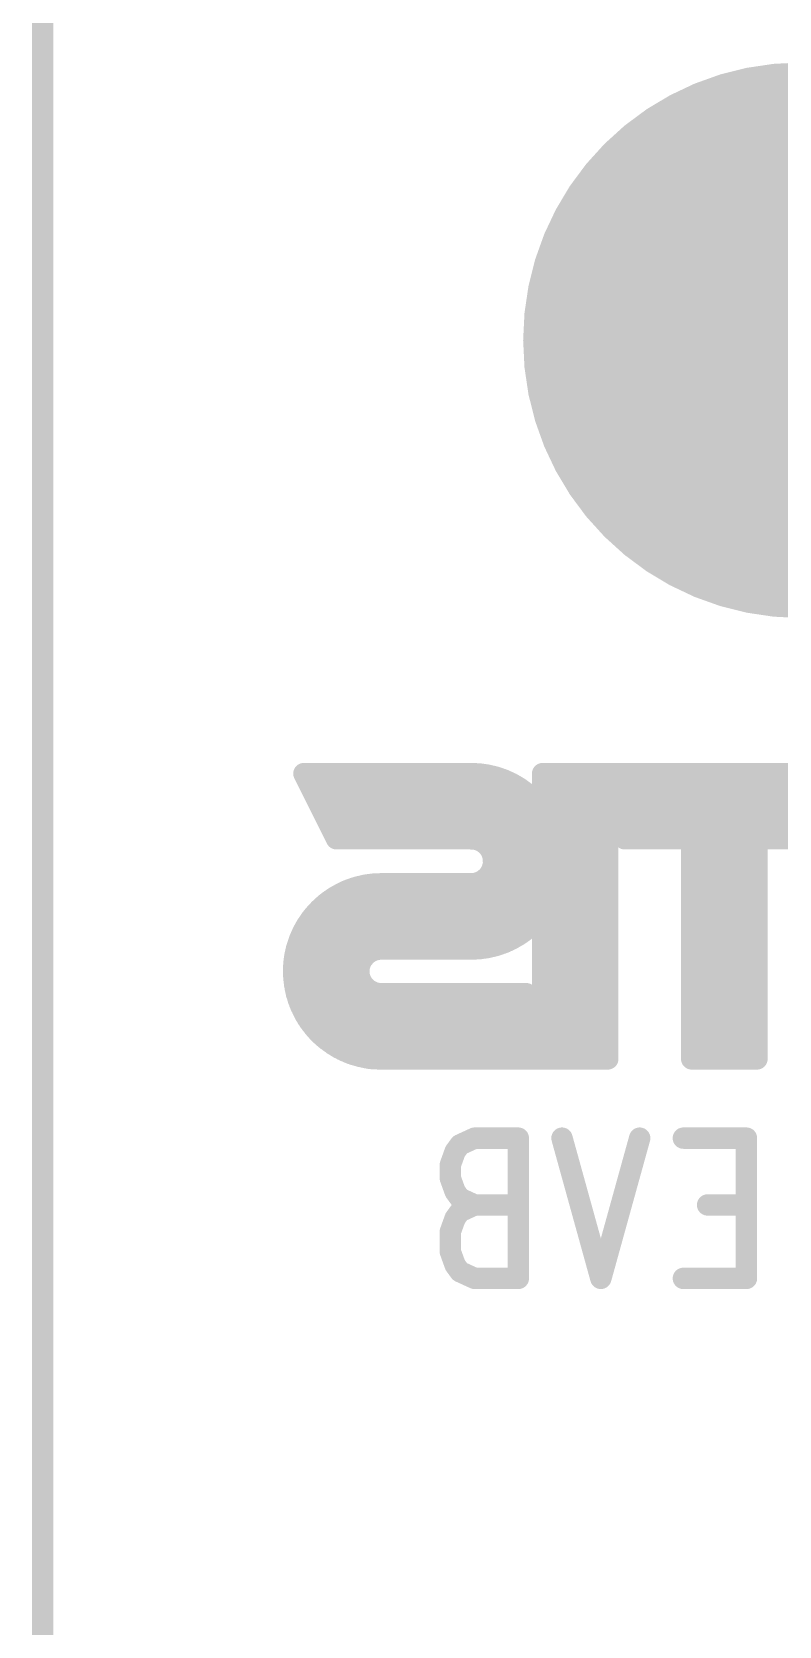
# Model space of a CAD drawing. Extents: x 100 to 134.1, y 89.8 to 141.6.
# Drawn here: x 99.95 to 103.45, y 112.98 to 120.44 of the extents above; entities that cross this region are included whole.
import ezdxf

# ---------------------------------------------------------------- set-up
doc = ezdxf.new("R2010")
doc.units = 0
doc.layers.get('0').update_dxf_attribs({"linetype": 'CONTINUOUS'})
doc.layers.add('MASK-BOTTOM_PHO', color=5, linetype='CONTINUOUS')
doc.layers.add('SILK-BOTTOM_PHO', color=14, linetype='CONTINUOUS')

# ---------------------------------------------------------------- blocks, each defined once
blk = doc.blocks.new('ROUND_24')
at = {"const_width": 1.299972}
blk.add_lwpolyline([(-0.649986, 0, 1), (0.649986, 0, 1)], format="xyb", close=True, dxfattribs=at)
blk = doc.blocks.new('ROUND_1')
at = {"const_width": 0.050038}
blk.add_lwpolyline([(-0.025018, 0, 1), (0.025018, 0, 1)], format="xyb", close=True, dxfattribs=at)

msp = doc.modelspace()

# ---------------------------------------------------------------- linework, layer by layer
at = {"layer": 'MASK-BOTTOM_PHO'}
for points, const_width in [([(100.000054, 141.500098), (100.000054, 100.000054)], 0.100076), ([(103.549958, 119.000016), (106.449876, 119.000016)], 2.599944)]:
    msp.add_lwpolyline(points, dxfattribs=dict(at, const_width=const_width))
at = {"layer": 'SILK-BOTTOM_PHO', "const_width": 0.100076}
for points in [[(100.000054, 141.500098), (100.000054, 100.000054)], [(101.223572, 116.971826), (101.376226, 116.666772)], [(102.0064, 116.971826), (101.223572, 116.971826)], [(102.107746, 116.959126), (101.229922, 116.959126)], [(101.232462, 116.971826), (101.232462, 116.955316)], [(101.246432, 116.971826), (101.246432, 116.927122)], [(101.260656, 116.971826), (101.260656, 116.898674)], [(101.27488, 116.971826), (101.27488, 116.87048)], [(101.28885, 116.971826), (101.28885, 116.842032)], [(101.303074, 116.971826), (101.303074, 116.813838)], [(101.317298, 116.971826), (101.317298, 116.785644)], [(101.331268, 116.971826), (101.331268, 116.757196)], [(101.345492, 116.971826), (101.345492, 116.729002)], [(101.359716, 116.971826), (101.359716, 116.700554)], [(101.373686, 116.971826), (101.373686, 116.67236)], [(101.38791, 116.971826), (101.38791, 116.666772)], [(101.402134, 116.971826), (101.402134, 116.666772)], [(101.416358, 116.971826), (101.416358, 116.666772)], [(101.430328, 116.971826), (101.430328, 116.666772)], [(101.444552, 116.971826), (101.444552, 116.666772)], [(101.458776, 116.971826), (101.458776, 116.666772)], [(101.472746, 116.971826), (101.472746, 116.666772)], [(101.48697, 116.971826), (101.48697, 116.666772)], [(101.501194, 116.971826), (101.501194, 116.666772)], [(101.515164, 116.971826), (101.515164, 116.666772)], [(101.529388, 116.971826), (101.529388, 116.666772)], [(101.543612, 116.971826), (101.543612, 116.666772)], [(101.557582, 116.971826), (101.557582, 116.666772)], [(101.571806, 116.971826), (101.571806, 116.666772)], [(101.58603, 116.971826), (101.58603, 116.666772)], [(101.600254, 116.971826), (101.600254, 116.666772)], [(101.614224, 116.971826), (101.614224, 116.666772)], [(101.628448, 116.971826), (101.628448, 116.666772)], [(101.642672, 116.971826), (101.642672, 116.666772)], [(101.656642, 116.971826), (101.656642, 116.666772)], [(101.670866, 116.971826), (101.670866, 116.666772)], [(101.68509, 116.971826), (101.68509, 116.666772)], [(101.69906, 116.971826), (101.69906, 116.666772)], [(101.713284, 116.971826), (101.713284, 116.666772)], [(101.727508, 116.971826), (101.727508, 116.666772)], [(101.741732, 116.971826), (101.741732, 116.666772)], [(101.755702, 116.971826), (101.755702, 116.666772)], [(101.769926, 116.971826), (101.769926, 116.666772)], [(101.78415, 116.971826), (101.78415, 116.666772)], [(101.79812, 116.971826), (101.79812, 116.666772)], [(101.812344, 116.971826), (101.812344, 116.666772)], [(101.826568, 116.971826), (101.826568, 116.666772)], [(101.840538, 116.971826), (101.840538, 116.666772)], [(101.854762, 116.971826), (101.854762, 116.666772)], [(101.868986, 116.971826), (101.868986, 116.666772)], [(101.882956, 116.971826), (101.882956, 116.666772)], [(101.89718, 116.971826), (101.89718, 116.666772)], [(101.911404, 116.971826), (101.911404, 116.666772)], [(101.925628, 116.971826), (101.925628, 116.666772)], [(101.939598, 116.971826), (101.939598, 116.666772)], [(101.953822, 116.971826), (101.953822, 116.666772)], [(101.968046, 116.971826), (101.968046, 116.666772)], [(101.982016, 116.971826), (101.982016, 116.666772)], [(101.99624, 116.971826), (101.99624, 116.666772)], [(102.010464, 116.971826), (102.010464, 116.66601)], [(102.024434, 116.971064), (102.024434, 116.665248)], [(102.038658, 116.970302), (102.038658, 116.661438)], [(102.052882, 116.968778), (102.052882, 116.65585)], [(102.066852, 116.967), (102.066852, 116.647214)], [(102.081076, 116.964714), (102.081076, 116.63553)], [(102.0953, 116.961666), (102.0953, 116.618258)], [(102.109524, 116.958364), (102.109524, 116.58346)], [(102.123494, 116.954554), (102.123494, 116.167916)], [(102.137718, 116.949728), (102.137718, 116.172488)], [(102.341172, 116.971826), (102.341172, 116.798852)], [(103.661464, 116.971826), (102.341172, 116.971826)], [(103.667814, 116.959126), (102.341172, 116.959126)], [(102.349808, 116.971826), (102.349808, 115.636548)], [(102.364032, 116.971826), (102.364032, 115.636548)], [(102.378256, 116.971826), (102.378256, 115.636548)], [(102.392226, 116.971826), (102.392226, 115.636548)], [(102.40645, 116.971826), (102.40645, 115.636548)], [(102.420674, 116.971826), (102.420674, 115.636548)], [(102.434644, 116.971826), (102.434644, 115.636548)], [(102.448868, 116.971826), (102.448868, 115.636548)], [(102.463092, 116.971826), (102.463092, 115.636548)], [(102.477316, 116.971826), (102.477316, 115.636548)], [(102.491286, 116.971826), (102.491286, 115.636548)], [(102.50551, 116.971826), (102.50551, 115.636548)], [(102.519734, 116.971826), (102.519734, 115.636548)], [(102.533704, 116.971826), (102.533704, 115.636548)], [(102.547928, 116.971826), (102.547928, 115.636548)], [(102.562152, 116.971826), (102.562152, 115.636548)], [(102.576122, 116.971826), (102.576122, 115.636548)], [(102.590346, 116.971826), (102.590346, 115.636548)], [(102.60457, 116.971826), (102.60457, 115.636548)], [(102.618794, 116.971826), (102.618794, 115.636548)], [(102.632764, 116.971826), (102.632764, 115.636548)], [(102.646988, 116.971826), (102.646988, 116.823998)], [(102.661212, 116.971826), (102.661212, 116.795804)], [(102.675182, 116.971826), (102.675182, 116.767356)], [(102.689406, 116.971826), (102.689406, 116.739162)], [(102.70363, 116.971826), (102.70363, 116.710968)], [(102.7176, 116.971826), (102.7176, 116.68252)], [(102.731824, 116.971826), (102.731824, 116.666772)], [(102.746048, 116.971826), (102.746048, 116.666772)], [(102.760018, 116.971826), (102.760018, 116.666772)], [(102.774242, 116.971826), (102.774242, 116.666772)], [(102.788466, 116.971826), (102.788466, 116.666772)], [(102.80269, 116.971826), (102.80269, 116.666772)], [(102.81666, 116.971826), (102.81666, 116.666772)], [(102.830884, 116.971826), (102.830884, 116.666772)], [(102.845108, 116.971826), (102.845108, 116.666772)], [(102.859078, 116.971826), (102.859078, 116.666772)], [(102.873302, 116.971826), (102.873302, 116.666772)], [(102.887526, 116.971826), (102.887526, 116.666772)], [(102.901496, 116.971826), (102.901496, 116.666772)], [(102.91572, 116.971826), (102.91572, 116.666772)], [(102.929944, 116.971826), (102.929944, 116.666772)], [(102.943914, 116.971826), (102.943914, 116.666772)], [(102.958138, 116.971826), (102.958138, 116.666772)], [(102.972362, 116.971826), (102.972362, 116.666772)], [(102.986586, 116.971826), (102.986586, 116.666772)], [(103.000556, 116.971826), (103.000556, 116.666772)], [(103.01478, 116.971826), (103.01478, 116.666772)], [(103.029004, 116.971826), (103.029004, 116.666772)], [(103.042974, 116.971826), (103.042974, 115.636548)], [(103.057198, 116.971826), (103.057198, 115.636548)], [(103.071422, 116.971826), (103.071422, 115.636548)], [(103.085392, 116.971826), (103.085392, 115.636548)], [(103.099616, 116.971826), (103.099616, 115.636548)], [(103.11384, 116.971826), (103.11384, 115.636548)], [(103.12781, 116.971826), (103.12781, 115.636548)], [(103.142034, 116.971826), (103.142034, 115.636548)], [(103.156258, 116.971826), (103.156258, 115.636548)], [(103.170482, 116.971826), (103.170482, 115.636548)], [(103.184452, 116.971826), (103.184452, 115.636548)], [(103.198676, 116.971826), (103.198676, 115.636548)], [(103.2129, 116.971826), (103.2129, 115.636548)], [(103.22687, 116.971826), (103.22687, 115.636548)], [(103.241094, 116.971826), (103.241094, 115.636548)], [(103.255318, 116.971826), (103.255318, 115.636548)], [(103.269288, 116.971826), (103.269288, 115.636548)], [(103.283512, 116.971826), (103.283512, 115.636548)], [(103.297736, 116.971826), (103.297736, 115.636548)], [(103.31196, 116.971826), (103.31196, 115.636548)], [(103.32593, 116.971826), (103.32593, 115.636548)], [(103.340154, 116.971826), (103.340154, 115.636548)], [(103.354378, 116.971826), (103.354378, 116.666772)], [(103.368348, 116.971826), (103.368348, 116.666772)], [(103.382572, 116.971826), (103.382572, 116.666772)], [(103.396796, 116.971826), (103.396796, 116.666772)], [(103.410766, 116.971826), (103.410766, 116.666772)], [(103.42499, 116.971826), (103.42499, 116.666772)], [(103.439214, 116.971826), (103.439214, 116.666772)], [(103.453184, 116.971826), (103.453184, 116.666772)], [(103.467408, 116.971826), (103.467408, 116.666772)], [(103.481632, 116.971826), (103.481632, 116.666772)], [(103.495856, 116.971826), (103.495856, 116.666772)], [(102.151942, 116.945156), (101.237034, 116.945156)], [(102.184962, 116.930932), (101.244146, 116.930932)], [(102.211632, 116.916708), (101.251258, 116.916708)], [(102.234492, 116.902738), (101.25837, 116.902738)], [(102.25405, 116.888514), (101.265228, 116.888514)], [(102.272084, 116.87429), (101.27234, 116.87429)], [(102.151942, 116.945156), (102.151942, 116.177314)], [(102.165912, 116.939568), (102.165912, 116.182648)], [(102.180136, 116.933218), (102.180136, 116.188998)], [(102.19436, 116.926106), (102.19436, 116.19611)], [(102.20833, 116.918486), (102.20833, 116.203984)], [(102.222554, 116.909596), (102.222554, 116.211858)], [(102.236778, 116.90096), (102.236778, 116.221256)], [(102.250748, 116.8908), (102.250748, 116.231416)], [(102.264972, 116.879878), (102.264972, 116.242592)], [(103.674926, 116.945156), (102.341172, 116.945156)], [(103.682038, 116.930932), (102.341172, 116.930932)], [(103.68915, 116.916708), (102.341172, 116.916708)], [(103.696262, 116.902738), (102.341172, 116.902738)], [(103.70312, 116.888514), (102.341172, 116.888514)], [(103.710232, 116.87429), (102.341172, 116.87429)], [(102.287832, 116.86032), (101.279452, 116.86032)], [(102.302056, 116.846096), (101.286564, 116.846096)], [(102.314502, 116.831872), (101.293676, 116.831872)], [(102.32644, 116.817648), (101.300788, 116.817648)], [(102.646226, 116.803678), (101.3079, 116.803678)], [(102.279196, 116.868194), (102.279196, 116.254276)], [(102.29342, 116.854732), (102.29342, 116.267738)], [(102.30739, 116.839746), (102.30739, 116.281708)], [(102.321614, 116.823998), (102.321614, 116.298218)], [(102.335838, 116.805964), (102.335838, 116.316252)], [(103.717344, 116.86032), (102.341172, 116.86032)], [(103.724456, 116.846096), (102.341172, 116.846096)], [(103.731568, 116.831872), (102.341172, 116.831872)], [(103.73868, 116.817648), (102.341172, 116.817648)], [(102.646226, 116.825522), (102.646226, 115.636548)], [(102.646226, 116.825522), (102.725474, 116.666772)], [(103.745538, 116.803678), (102.657148, 116.803678)], [(102.646226, 116.789454), (101.314758, 116.789454)], [(102.646226, 116.77523), (101.32187, 116.77523)], [(102.646226, 116.76126), (101.328982, 116.76126)], [(102.646226, 116.747036), (101.336094, 116.747036)], [(102.646226, 116.732812), (101.343206, 116.732812)], [(103.75265, 116.789454), (102.66426, 116.789454)], [(103.759762, 116.77523), (102.671372, 116.77523)], [(103.766874, 116.76126), (102.678484, 116.76126)], [(103.773986, 116.747036), (102.685596, 116.747036)], [(104.809036, 116.732812), (102.692454, 116.732812)], [(102.646226, 116.718842), (101.350318, 116.718842)], [(102.646226, 116.704618), (101.357176, 116.704618)], [(102.646226, 116.690394), (101.364288, 116.690394)], [(102.646226, 116.676424), (101.3714, 116.676424)], [(102.0064, 116.666772), (101.376226, 116.666772)], [(102.646226, 116.6622), (102.037134, 116.6622)], [(102.646226, 116.647976), (102.06609, 116.647976)], [(104.82072, 116.718842), (102.699566, 116.718842)], [(104.831642, 116.704618), (102.706678, 116.704618)], [(104.842056, 116.690394), (102.71379, 116.690394)], [(104.852216, 116.676424), (102.720902, 116.676424)], [(103.039164, 116.666772), (102.725474, 116.666772)], [(103.039164, 116.666772), (103.039164, 115.636548)], [(103.344726, 116.6622), (103.039164, 116.6622)], [(103.344726, 116.647976), (103.039164, 116.647976)], [(103.733854, 116.666772), (103.344726, 116.666772)], [(103.344726, 116.666772), (103.344726, 115.636548)], [(102.646226, 116.633752), (102.0826, 116.633752)], [(102.646226, 116.619782), (102.093776, 116.619782)], [(102.646226, 116.605558), (102.10165, 116.605558)], [(102.646226, 116.591334), (102.106984, 116.591334)], [(102.646226, 116.577364), (102.110286, 116.577364)], [(103.344726, 116.633752), (103.039164, 116.633752)], [(103.344726, 116.619782), (103.039164, 116.619782)], [(103.344726, 116.605558), (103.039164, 116.605558)], [(103.344726, 116.591334), (103.039164, 116.591334)], [(103.344726, 116.577364), (103.039164, 116.577364)], [(102.0953, 116.504212), (102.0953, 116.160804)], [(102.646226, 116.506498), (102.096062, 116.506498)], [(102.646226, 116.520722), (102.103174, 116.520722)], [(102.646226, 116.534946), (102.107746, 116.534946)], [(102.109524, 116.538756), (102.109524, 116.163852)], [(102.646226, 116.56314), (102.111048, 116.56314)], [(102.646226, 116.548916), (102.111048, 116.548916)], [(103.344726, 116.56314), (103.039164, 116.56314)], [(103.344726, 116.548916), (103.039164, 116.548916)], [(103.344726, 116.534946), (103.039164, 116.534946)], [(103.344726, 116.520722), (103.039164, 116.520722)], [(103.344726, 116.506498), (103.039164, 116.506498)], [(101.430328, 116.425726), (101.430328, 115.66652)], [(101.444552, 116.43106), (101.444552, 115.660932)], [(102.646226, 116.435886), (101.458014, 116.435886)], [(101.458776, 116.435886), (101.458776, 115.656106)], [(101.472746, 116.439696), (101.472746, 115.652296)], [(101.48697, 116.44376), (101.48697, 116.08054)], [(101.501194, 116.446808), (101.501194, 116.10721)], [(102.646226, 116.449856), (101.51364, 116.449856)], [(101.515164, 116.449856), (101.515164, 116.12372)], [(101.529388, 116.452396), (101.529388, 116.134134)], [(101.543612, 116.45392), (101.543612, 116.142008)], [(101.557582, 116.454682), (101.557582, 116.14658)], [(101.571806, 116.455444), (101.571806, 116.149628)], [(102.0064, 116.456206), (101.585268, 116.456206)], [(101.58603, 116.456206), (101.58603, 116.150644)], [(101.600254, 116.456206), (101.600254, 116.150644)], [(101.614224, 116.456206), (101.614224, 116.150644)], [(101.628448, 116.456206), (101.628448, 116.150644)], [(101.642672, 116.456206), (101.642672, 116.150644)], [(101.656642, 116.456206), (101.656642, 116.150644)], [(101.670866, 116.456206), (101.670866, 116.150644)], [(101.68509, 116.456206), (101.68509, 116.150644)], [(101.69906, 116.456206), (101.69906, 116.150644)], [(101.713284, 116.456206), (101.713284, 116.150644)], [(101.727508, 116.456206), (101.727508, 116.150644)], [(101.741732, 116.456206), (101.741732, 116.150644)], [(101.755702, 116.456206), (101.755702, 116.150644)], [(101.769926, 116.456206), (101.769926, 116.150644)], [(101.78415, 116.456206), (101.78415, 116.150644)], [(101.79812, 116.456206), (101.79812, 116.150644)], [(101.812344, 116.456206), (101.812344, 116.150644)], [(101.826568, 116.456206), (101.826568, 116.150644)], [(101.840538, 116.456206), (101.840538, 116.150644)], [(101.854762, 116.456206), (101.854762, 116.150644)], [(101.868986, 116.456206), (101.868986, 116.150644)], [(101.882956, 116.456206), (101.882956, 116.150644)], [(101.89718, 116.456206), (101.89718, 116.150644)], [(101.911404, 116.456206), (101.911404, 116.150644)], [(101.925628, 116.456206), (101.925628, 116.150644)], [(101.939598, 116.456206), (101.939598, 116.150644)], [(101.953822, 116.456206), (101.953822, 116.150644)], [(101.968046, 116.456206), (101.968046, 116.150644)], [(101.982016, 116.456206), (101.982016, 116.150644)], [(101.99624, 116.456206), (101.99624, 116.150644)], [(102.010464, 116.456206), (102.010464, 116.150644)], [(102.024434, 116.456968), (102.024434, 116.151406)], [(102.038658, 116.461032), (102.038658, 116.152168)], [(102.646226, 116.46408), (102.04577, 116.46408)], [(102.052882, 116.466366), (102.052882, 116.153692)], [(102.066852, 116.475002), (102.066852, 116.155216)], [(102.646226, 116.478304), (102.070154, 116.478304)], [(102.081076, 116.48694), (102.081076, 116.157502)], [(102.646226, 116.492528), (102.085902, 116.492528)], [(103.344726, 116.492528), (103.039164, 116.492528)], [(103.344726, 116.478304), (103.039164, 116.478304)], [(103.344726, 116.46408), (103.039164, 116.46408)], [(103.344726, 116.449856), (103.039164, 116.449856)], [(103.344726, 116.435886), (103.039164, 116.435886)], [(102.646226, 116.35105), (101.310948, 116.35105)], [(101.317298, 116.355622), (101.317298, 115.73637)], [(102.646226, 116.36502), (101.327458, 116.36502)], [(101.331268, 116.36756), (101.331268, 115.724686)], [(101.345492, 116.378482), (101.345492, 115.714272)], [(102.646226, 116.379244), (101.346254, 116.379244)], [(101.359716, 116.38788), (101.359716, 115.704112)], [(102.646226, 116.393468), (101.36759, 116.393468)], [(101.373686, 116.396516), (101.373686, 115.695476)], [(101.38791, 116.405152), (101.38791, 115.68684)], [(102.646226, 116.407438), (101.391974, 116.407438)], [(101.402134, 116.412264), (101.402134, 115.679728)], [(101.416358, 116.419376), (101.416358, 115.672616)], [(102.646226, 116.421662), (101.420168, 116.421662)], [(103.344726, 116.421662), (103.039164, 116.421662)], [(103.344726, 116.407438), (103.039164, 116.407438)], [(103.344726, 116.393468), (103.039164, 116.393468)], [(103.344726, 116.379244), (103.039164, 116.379244)], [(103.344726, 116.36502), (103.039164, 116.36502)], [(103.344726, 116.35105), (103.039164, 116.35105)], [(101.246432, 116.276374), (101.246432, 115.816634)], [(102.305104, 116.280184), (101.248972, 116.280184)], [(102.31755, 116.294408), (101.259132, 116.294408)], [(101.260656, 116.295932), (101.260656, 115.796822)], [(102.329488, 116.308632), (101.270054, 116.308632)], [(101.27488, 116.313204), (101.27488, 115.778788)], [(102.646226, 116.322602), (101.282754, 116.322602)], [(101.28885, 116.328952), (101.28885, 115.76304)], [(102.646226, 116.336826), (101.295962, 116.336826)], [(101.303074, 116.343176), (101.303074, 115.74907)], [(102.341172, 116.324126), (102.341172, 115.787424)], [(102.646226, 116.308632), (102.341172, 116.308632)], [(102.646226, 116.294408), (102.341172, 116.294408)], [(102.646226, 116.280184), (102.341172, 116.280184)], [(103.344726, 116.336826), (103.039164, 116.336826)], [(103.344726, 116.322602), (103.039164, 116.322602)], [(103.344726, 116.308632), (103.039164, 116.308632)], [(103.344726, 116.294408), (103.039164, 116.294408)], [(103.344726, 116.280184), (103.039164, 116.280184)], [(102.216966, 116.209572), (101.209602, 116.209572)], [(102.239064, 116.223542), (101.215952, 116.223542)], [(102.258622, 116.237766), (101.22281, 116.237766)], [(102.275132, 116.25199), (101.230684, 116.25199)], [(101.232462, 116.253514), (101.232462, 115.838478)], [(102.29088, 116.26596), (101.23932, 116.26596)], [(102.646226, 116.26596), (102.341172, 116.26596)], [(102.646226, 116.25199), (102.341172, 116.25199)], [(102.646226, 116.237766), (102.341172, 116.237766)], [(102.646226, 116.223542), (102.341172, 116.223542)], [(102.646226, 116.209572), (102.341172, 116.209572)], [(103.344726, 116.26596), (103.039164, 116.26596)], [(103.344726, 116.25199), (103.039164, 116.25199)], [(103.344726, 116.237766), (103.039164, 116.237766)], [(103.344726, 116.223542), (103.039164, 116.223542)], [(103.344726, 116.209572), (103.039164, 116.209572)], [(101.535738, 116.138706), (101.18598, 116.138706)], [(102.045008, 116.15293), (101.189028, 116.15293)], [(102.119684, 116.167154), (101.193854, 116.167154)], [(102.160578, 116.181124), (101.198426, 116.181124)], [(102.191058, 116.195348), (101.203252, 116.195348)], [(102.0064, 116.150644), (101.585268, 116.150644)], [(102.646226, 116.195348), (102.341172, 116.195348)], [(102.646226, 116.181124), (102.341172, 116.181124)], [(102.646226, 116.167154), (102.341172, 116.167154)], [(102.646226, 116.15293), (102.341172, 116.15293)], [(102.646226, 116.138706), (102.341172, 116.138706)], [(103.344726, 116.195348), (103.039164, 116.195348)], [(103.344726, 116.181124), (103.039164, 116.181124)], [(103.344726, 116.167154), (103.039164, 116.167154)], [(103.344726, 116.15293), (103.039164, 116.15293)], [(103.344726, 116.138706), (103.039164, 116.138706)], [(101.48316, 116.068094), (101.17582, 116.068094)], [(101.48062, 116.05387), (101.17582, 116.05387)], [(101.48697, 116.082064), (101.177344, 116.082064)], [(101.49332, 116.096288), (101.178106, 116.096288)], [(101.502718, 116.110512), (101.180392, 116.110512)], [(101.515926, 116.124482), (101.182932, 116.124482)], [(102.646226, 116.124482), (102.341172, 116.124482)], [(102.646226, 116.110512), (102.341172, 116.110512)], [(102.646226, 116.096288), (102.341172, 116.096288)], [(102.646226, 116.082064), (102.341172, 116.082064)], [(102.646226, 116.068094), (102.341172, 116.068094)], [(102.646226, 116.05387), (102.341172, 116.05387)], [(103.344726, 116.124482), (103.039164, 116.124482)], [(103.344726, 116.110512), (103.039164, 116.110512)], [(103.344726, 116.096288), (103.039164, 116.096288)], [(103.344726, 116.082064), (103.039164, 116.082064)], [(103.344726, 116.068094), (103.039164, 116.068094)], [(103.344726, 116.05387), (103.039164, 116.05387)], [(101.48062, 116.039646), (101.17582, 116.039646)], [(101.482144, 116.025676), (101.17582, 116.025676)], [(101.486208, 116.011452), (101.177344, 116.011452)], [(101.492558, 115.997228), (101.178868, 115.997228)], [(101.501956, 115.983258), (101.180392, 115.983258)], [(101.48697, 116.01069), (101.48697, 115.648232)], [(101.501194, 115.98402), (101.501194, 115.645184)], [(102.646226, 116.039646), (102.341172, 116.039646)], [(102.646226, 116.025676), (102.341172, 116.025676)], [(102.646226, 116.011452), (102.341172, 116.011452)], [(102.646226, 115.997228), (102.341172, 115.997228)], [(102.646226, 115.983258), (102.341172, 115.983258)], [(103.344726, 116.039646), (103.039164, 116.039646)], [(103.344726, 116.025676), (103.039164, 116.025676)], [(103.344726, 116.011452), (103.039164, 116.011452)], [(103.344726, 115.997228), (103.039164, 115.997228)], [(103.344726, 115.983258), (103.039164, 115.983258)], [(101.514402, 115.969034), (101.182932, 115.969034)], [(101.534214, 115.95481), (101.18598, 115.95481)], [(102.264972, 115.940586), (101.189028, 115.940586)], [(102.272084, 115.926616), (101.193854, 115.926616)], [(102.279196, 115.912392), (101.197664, 115.912392)], [(101.515164, 115.968272), (101.515164, 115.642136)], [(101.529388, 115.957096), (101.529388, 115.639596)], [(101.543612, 115.950238), (101.543612, 115.638072)], [(101.557582, 115.94465), (101.557582, 115.63731)], [(101.571806, 115.942364), (101.571806, 115.636548)], [(102.26421, 115.941602), (101.585268, 115.941602)], [(101.58603, 115.941602), (101.58603, 115.636548)], [(101.600254, 115.941602), (101.600254, 115.636548)], [(101.614224, 115.941602), (101.614224, 115.636548)], [(101.628448, 115.941602), (101.628448, 115.636548)], [(101.642672, 115.941602), (101.642672, 115.636548)], [(101.656642, 115.941602), (101.656642, 115.636548)], [(101.670866, 115.941602), (101.670866, 115.636548)], [(101.68509, 115.941602), (101.68509, 115.636548)], [(101.69906, 115.941602), (101.69906, 115.636548)], [(101.713284, 115.941602), (101.713284, 115.636548)], [(101.727508, 115.941602), (101.727508, 115.636548)], [(101.741732, 115.941602), (101.741732, 115.636548)], [(101.755702, 115.941602), (101.755702, 115.636548)], [(101.769926, 115.941602), (101.769926, 115.636548)], [(101.78415, 115.941602), (101.78415, 115.636548)], [(101.79812, 115.941602), (101.79812, 115.636548)], [(101.812344, 115.941602), (101.812344, 115.636548)], [(101.826568, 115.941602), (101.826568, 115.636548)], [(101.840538, 115.941602), (101.840538, 115.636548)], [(101.854762, 115.941602), (101.854762, 115.636548)], [(101.868986, 115.941602), (101.868986, 115.636548)], [(101.882956, 115.941602), (101.882956, 115.636548)], [(101.89718, 115.941602), (101.89718, 115.636548)], [(101.911404, 115.941602), (101.911404, 115.636548)], [(101.925628, 115.941602), (101.925628, 115.636548)], [(101.939598, 115.941602), (101.939598, 115.636548)], [(101.953822, 115.941602), (101.953822, 115.636548)], [(101.968046, 115.941602), (101.968046, 115.636548)], [(101.982016, 115.941602), (101.982016, 115.636548)], [(101.99624, 115.941602), (101.99624, 115.636548)], [(102.010464, 115.941602), (102.010464, 115.636548)], [(102.024434, 115.941602), (102.024434, 115.636548)], [(102.038658, 115.941602), (102.038658, 115.636548)], [(102.052882, 115.941602), (102.052882, 115.636548)], [(102.066852, 115.941602), (102.066852, 115.636548)], [(102.081076, 115.941602), (102.081076, 115.636548)], [(102.0953, 115.941602), (102.0953, 115.636548)], [(102.109524, 115.941602), (102.109524, 115.636548)], [(102.123494, 115.941602), (102.123494, 115.636548)], [(102.137718, 115.941602), (102.137718, 115.636548)], [(102.151942, 115.941602), (102.151942, 115.636548)], [(102.165912, 115.941602), (102.165912, 115.636548)], [(102.180136, 115.941602), (102.180136, 115.636548)], [(102.19436, 115.941602), (102.19436, 115.636548)], [(102.20833, 115.941602), (102.20833, 115.636548)], [(102.222554, 115.941602), (102.222554, 115.636548)], [(102.236778, 115.941602), (102.236778, 115.636548)], [(102.250748, 115.941602), (102.250748, 115.636548)], [(102.26421, 115.941602), (102.341172, 115.787424)], [(102.264972, 115.941602), (102.264972, 115.636548)], [(102.279196, 115.912392), (102.279196, 115.636548)], [(102.646226, 115.969034), (102.341172, 115.969034)], [(102.646226, 115.95481), (102.341172, 115.95481)], [(102.646226, 115.940586), (102.341172, 115.940586)], [(102.646226, 115.926616), (102.341172, 115.926616)], [(102.646226, 115.912392), (102.341172, 115.912392)], [(103.344726, 115.969034), (103.039164, 115.969034)], [(103.344726, 115.95481), (103.039164, 115.95481)], [(103.344726, 115.940586), (103.039164, 115.940586)], [(103.344726, 115.926616), (103.039164, 115.926616)], [(103.344726, 115.912392), (103.039164, 115.912392)], [(102.285546, 115.898168), (101.203252, 115.898168)], [(102.292404, 115.884198), (101.20884, 115.884198)], [(102.299516, 115.869974), (101.215952, 115.869974)], [(102.306628, 115.85575), (101.22281, 115.85575)], [(102.31374, 115.84178), (101.229922, 115.84178)], [(102.320852, 115.827556), (101.238558, 115.827556)], [(102.29342, 115.883436), (102.29342, 115.636548)], [(102.30739, 115.854988), (102.30739, 115.636548)], [(102.321614, 115.826794), (102.321614, 115.636548)], [(102.646226, 115.898168), (102.341172, 115.898168)], [(102.646226, 115.884198), (102.341172, 115.884198)], [(102.646226, 115.869974), (102.341172, 115.869974)], [(102.646226, 115.85575), (102.341172, 115.85575)], [(102.646226, 115.84178), (102.341172, 115.84178)], [(102.646226, 115.827556), (102.341172, 115.827556)], [(103.344726, 115.898168), (103.039164, 115.898168)], [(103.344726, 115.884198), (103.039164, 115.884198)], [(103.344726, 115.869974), (103.039164, 115.869974)], [(103.344726, 115.85575), (103.039164, 115.85575)], [(103.344726, 115.84178), (103.039164, 115.84178)], [(103.344726, 115.827556), (103.039164, 115.827556)], [(102.327964, 115.813332), (101.247956, 115.813332)], [(102.646226, 115.799362), (101.25837, 115.799362)], [(102.646226, 115.785138), (101.269292, 115.785138)], [(102.646226, 115.770914), (101.281738, 115.770914)], [(102.646226, 115.75669), (101.2952, 115.75669)], [(102.335838, 115.798346), (102.335838, 115.636548)], [(102.646226, 115.813332), (102.341172, 115.813332)], [(103.344726, 115.813332), (103.039164, 115.813332)], [(103.344726, 115.799362), (103.039164, 115.799362)], [(103.344726, 115.785138), (103.039164, 115.785138)], [(103.344726, 115.770914), (103.039164, 115.770914)], [(103.344726, 115.75669), (103.039164, 115.75669)], [(102.646226, 115.74272), (101.310186, 115.74272)], [(102.646226, 115.728496), (101.326696, 115.728496)], [(102.646226, 115.714272), (101.345492, 115.714272)], [(102.646226, 115.700302), (101.366066, 115.700302)], [(102.646226, 115.686078), (101.390196, 115.686078)], [(103.344726, 115.74272), (103.039164, 115.74272)], [(103.344726, 115.728496), (103.039164, 115.728496)], [(103.344726, 115.714272), (103.039164, 115.714272)], [(103.344726, 115.700302), (103.039164, 115.700302)], [(103.344726, 115.686078), (103.039164, 115.686078)], [(102.646226, 115.671854), (101.418644, 115.671854)], [(102.646226, 115.657884), (101.455474, 115.657884)], [(102.646226, 115.64366), (101.50983, 115.64366)], [(102.646226, 115.636548), (101.585268, 115.636548)], [(103.344726, 115.671854), (103.039164, 115.671854)], [(103.344726, 115.657884), (103.039164, 115.657884)], [(103.344726, 115.64366), (103.039164, 115.64366)], [(103.344726, 115.636548), (103.039164, 115.636548)], [(101.954584, 115.234466), (101.931724, 115.203224)], [(102.022656, 115.265708), (101.954584, 115.234466)], [(102.22738, 115.265708), (102.022656, 115.265708)], [(102.22738, 115.265708), (102.22738, 114.609372)], [(102.43185, 115.265708), (102.613714, 114.609372)], [(102.795578, 115.265708), (102.613714, 114.609372)], [(103.29545, 115.265708), (103.000048, 115.265708)], [(103.29545, 115.265708), (103.29545, 114.609372)], [(101.931724, 115.203224), (101.909118, 115.14074)], [(101.909118, 115.14074), (101.909118, 115.078002)], [(101.909118, 115.078002), (101.931724, 115.015518)], [(101.931724, 115.015518), (101.954584, 114.984276)], [(101.954584, 114.984276), (102.022656, 114.953034)], [(102.022656, 114.953034), (101.954584, 114.921792)], [(102.22738, 114.953034), (102.022656, 114.953034)], [(103.29545, 114.953034), (103.113586, 114.953034)], [(101.931724, 114.89055), (101.909118, 114.828066)], [(101.954584, 114.921792), (101.931724, 114.89055)], [(101.909118, 114.828066), (101.909118, 114.73434)], [(101.909118, 114.73434), (101.931724, 114.671856)], [(101.931724, 114.671856), (101.954584, 114.640614)], [(101.954584, 114.640614), (102.022656, 114.609372)], [(102.022656, 114.609372), (102.22738, 114.609372)], [(103.29545, 114.609372), (103.000048, 114.609372)]]:
    msp.add_lwpolyline(points, dxfattribs=at)
for points in [[(102.341426, 116.798598, 0.2434324), (102.0064, 116.971984)], [(102.11181, 116.561616, 0.4142191), (102.0064, 116.666772)], [(102.0064, 116.456206, 0.4142136), (102.11181, 116.561616)], [(101.585268, 116.456206, 0.4142136), (101.175058, 116.045996)], [(102.0064, 116.150644, 0.2433538), (102.341848, 116.324186)], [(101.585268, 116.150644, 0.4142136), (101.48062, 116.045996)], [(101.17582, 116.045996, 0.4131258), (101.585268, 115.636548)], [(101.48062, 116.045996, 0.4085856), (101.585268, 115.941602)]]:
    msp.add_lwpolyline(points, format="xyb", dxfattribs=at)

# ---------------------------------------------------------------- block references
at = {"layer": 'MASK-BOTTOM_PHO'}
msp.add_blockref('ROUND_24', (103.549958, 119.000016), dxfattribs=at)
at = {"layer": 'SILK-BOTTOM_PHO'}
for p in [(101.223572, 116.971826), (101.223572, 116.971826), (101.229922, 116.959126), (101.232462, 116.971826), (101.232462, 116.955316), (101.246432, 116.971826), (101.260656, 116.971826), (101.27488, 116.971826), (101.28885, 116.971826), (101.303074, 116.971826), (101.317298, 116.971826), (101.331268, 116.971826), (101.345492, 116.971826), (101.359716, 116.971826), (101.373686, 116.971826), (101.38791, 116.971826), (101.402134, 116.971826), (101.416358, 116.971826), (101.430328, 116.971826), (101.444552, 116.971826), (101.458776, 116.971826), (101.472746, 116.971826), (101.48697, 116.971826), (101.501194, 116.971826), (101.515164, 116.971826), (101.529388, 116.971826), (101.543612, 116.971826), (101.557582, 116.971826), (101.571806, 116.971826), (101.58603, 116.971826), (101.600254, 116.971826), (101.614224, 116.971826), (101.628448, 116.971826), (101.642672, 116.971826), (101.656642, 116.971826), (101.670866, 116.971826), (101.68509, 116.971826), (101.69906, 116.971826), (101.713284, 116.971826), (101.727508, 116.971826), (101.741732, 116.971826), (101.755702, 116.971826), (101.769926, 116.971826), (101.78415, 116.971826), (101.79812, 116.971826), (101.812344, 116.971826), (101.826568, 116.971826), (101.840538, 116.971826), (101.854762, 116.971826), (101.868986, 116.971826), (101.882956, 116.971826), (101.89718, 116.971826), (101.911404, 116.971826), (101.925628, 116.971826), (101.939598, 116.971826), (101.953822, 116.971826), (101.968046, 116.971826), (101.982016, 116.971826), (101.99624, 116.971826), (102.0064, 116.971984), (102.0064, 116.971826), (102.010464, 116.971826), (102.024434, 116.971064), (102.038658, 116.970302), (102.052882, 116.968778), (102.066852, 116.967), (102.081076, 116.964714), (102.0953, 116.961666), (102.107746, 116.959126), (102.109524, 116.958364), (102.123494, 116.954554), (102.137718, 116.949728), (102.341172, 116.971826), (102.341172, 116.971826), (102.341172, 116.959126), (102.349808, 116.971826), (102.364032, 116.971826), (102.378256, 116.971826), (102.392226, 116.971826), (102.40645, 116.971826), (102.420674, 116.971826), (102.434644, 116.971826), (102.448868, 116.971826), (102.463092, 116.971826), (102.477316, 116.971826), (102.491286, 116.971826), (102.50551, 116.971826), (102.519734, 116.971826), (102.533704, 116.971826), (102.547928, 116.971826), (102.562152, 116.971826), (102.576122, 116.971826), (102.590346, 116.971826), (102.60457, 116.971826), (102.618794, 116.971826), (102.632764, 116.971826), (102.646988, 116.971826), (102.661212, 116.971826), (102.675182, 116.971826), (102.689406, 116.971826), (102.70363, 116.971826), (102.7176, 116.971826), (102.731824, 116.971826), (102.746048, 116.971826), (102.760018, 116.971826), (102.774242, 116.971826), (102.788466, 116.971826), (102.80269, 116.971826), (102.81666, 116.971826), (102.830884, 116.971826), (102.845108, 116.971826), (102.859078, 116.971826), (102.873302, 116.971826), (102.887526, 116.971826), (102.901496, 116.971826), (102.91572, 116.971826), (102.929944, 116.971826), (102.943914, 116.971826), (102.958138, 116.971826), (102.972362, 116.971826), (102.986586, 116.971826), (103.000556, 116.971826), (103.01478, 116.971826), (103.029004, 116.971826), (103.042974, 116.971826), (103.057198, 116.971826), (103.071422, 116.971826), (103.085392, 116.971826), (103.099616, 116.971826), (103.11384, 116.971826), (103.12781, 116.971826), (103.142034, 116.971826), (103.156258, 116.971826), (103.170482, 116.971826), (103.184452, 116.971826), (103.198676, 116.971826), (103.2129, 116.971826), (103.22687, 116.971826), (103.241094, 116.971826), (103.255318, 116.971826), (103.269288, 116.971826), (103.283512, 116.971826), (103.297736, 116.971826), (103.31196, 116.971826), (103.32593, 116.971826), (103.340154, 116.971826), (103.354378, 116.971826), (103.368348, 116.971826), (103.382572, 116.971826), (103.396796, 116.971826), (103.410766, 116.971826), (103.42499, 116.971826), (103.439214, 116.971826), (103.453184, 116.971826), (103.467408, 116.971826), (103.481632, 116.971826), (103.495856, 116.971826), (101.237034, 116.945156), (101.244146, 116.930932), (101.246432, 116.927122), (101.251258, 116.916708), (101.25837, 116.902738), (101.260656, 116.898674), (101.265228, 116.888514), (101.27234, 116.87429), (102.151942, 116.945156), (102.151942, 116.945156), (102.165912, 116.939568), (102.180136, 116.933218), (102.184962, 116.930932), (102.19436, 116.926106), (102.20833, 116.918486), (102.211632, 116.916708), (102.222554, 116.909596), (102.234492, 116.902738), (102.236778, 116.90096), (102.250748, 116.8908), (102.25405, 116.888514), (102.264972, 116.879878), (102.272084, 116.87429), (102.341172, 116.945156), (102.341172, 116.930932), (102.341172, 116.916708), (102.341172, 116.902738), (102.341172, 116.888514), (102.341172, 116.87429), (101.27488, 116.87048), (101.279452, 116.86032), (101.286564, 116.846096), (101.28885, 116.842032), (101.293676, 116.831872), (101.300788, 116.817648), (101.303074, 116.813838), (101.3079, 116.803678), (102.279196, 116.868194), (102.287832, 116.86032), (102.29342, 116.854732), (102.302056, 116.846096), (102.30739, 116.839746), (102.314502, 116.831872), (102.321614, 116.823998), (102.32644, 116.817648), (102.335838, 116.805964), (102.341172, 116.86032), (102.341172, 116.846096), (102.341172, 116.831872), (102.341172, 116.817648), (102.341172, 116.798852), (102.341172, 116.798852), (102.341426, 116.798598), (102.646226, 116.825522), (102.646226, 116.825522), (102.646226, 116.803678), (102.646988, 116.823998), (102.657148, 116.803678), (101.314758, 116.789454), (101.317298, 116.785644), (101.32187, 116.77523), (101.328982, 116.76126), (101.331268, 116.757196), (101.336094, 116.747036), (101.343206, 116.732812), (101.345492, 116.729002), (102.646226, 116.789454), (102.646226, 116.77523), (102.646226, 116.76126), (102.646226, 116.747036), (102.646226, 116.732812), (102.661212, 116.795804), (102.66426, 116.789454), (102.671372, 116.77523), (102.675182, 116.767356), (102.678484, 116.76126), (102.685596, 116.747036), (102.689406, 116.739162), (102.692454, 116.732812), (101.350318, 116.718842), (101.357176, 116.704618), (101.359716, 116.700554), (101.364288, 116.690394), (101.3714, 116.676424), (101.373686, 116.67236), (101.376226, 116.666772), (101.376226, 116.666772), (101.38791, 116.666772), (101.402134, 116.666772), (101.416358, 116.666772), (101.430328, 116.666772), (101.444552, 116.666772), (101.458776, 116.666772), (101.472746, 116.666772), (101.48697, 116.666772), (101.501194, 116.666772), (101.515164, 116.666772), (101.529388, 116.666772), (101.543612, 116.666772), (101.557582, 116.666772), (101.571806, 116.666772), (101.58603, 116.666772), (101.600254, 116.666772), (101.614224, 116.666772), (101.628448, 116.666772), (101.642672, 116.666772), (101.656642, 116.666772), (101.670866, 116.666772), (101.68509, 116.666772), (101.69906, 116.666772), (101.713284, 116.666772), (101.727508, 116.666772), (101.741732, 116.666772), (101.755702, 116.666772), (101.769926, 116.666772), (101.78415, 116.666772), (101.79812, 116.666772), (101.812344, 116.666772), (101.826568, 116.666772), (101.840538, 116.666772), (101.854762, 116.666772), (101.868986, 116.666772), (101.882956, 116.666772), (101.89718, 116.666772), (101.911404, 116.666772), (101.925628, 116.666772), (101.939598, 116.666772), (101.953822, 116.666772), (101.968046, 116.666772), (101.982016, 116.666772), (101.99624, 116.666772), (102.0064, 116.666772), (102.0064, 116.666772), (102.010464, 116.66601), (102.024434, 116.665248), (102.037134, 116.6622), (102.038658, 116.661438), (102.052882, 116.65585), (102.06609, 116.647976), (102.646226, 116.718842), (102.646226, 116.704618), (102.646226, 116.690394), (102.646226, 116.676424), (102.646226, 116.6622), (102.646226, 116.647976), (102.699566, 116.718842), (102.70363, 116.710968), (102.706678, 116.704618), (102.71379, 116.690394), (102.7176, 116.68252), (102.720902, 116.676424), (102.725474, 116.666772), (102.725474, 116.666772), (102.731824, 116.666772), (102.746048, 116.666772), (102.760018, 116.666772), (102.774242, 116.666772), (102.788466, 116.666772), (102.80269, 116.666772), (102.81666, 116.666772), (102.830884, 116.666772), (102.845108, 116.666772), (102.859078, 116.666772), (102.873302, 116.666772), (102.887526, 116.666772), (102.901496, 116.666772), (102.91572, 116.666772), (102.929944, 116.666772), (102.943914, 116.666772), (102.958138, 116.666772), (102.972362, 116.666772), (102.986586, 116.666772), (103.000556, 116.666772), (103.01478, 116.666772), (103.029004, 116.666772), (103.039164, 116.666772), (103.039164, 116.666772), (103.039164, 116.6622), (103.039164, 116.647976), (103.344726, 116.666772), (103.344726, 116.6622), (103.344726, 116.647976), (103.354378, 116.666772), (103.368348, 116.666772), (103.382572, 116.666772), (103.396796, 116.666772), (103.410766, 116.666772), (103.42499, 116.666772), (103.439214, 116.666772), (103.453184, 116.666772), (103.467408, 116.666772), (103.481632, 116.666772), (103.495856, 116.666772), (102.066852, 116.647214), (102.081076, 116.63553), (102.0826, 116.633752), (102.093776, 116.619782), (102.0953, 116.618258), (102.10165, 116.605558), (102.106984, 116.591334), (102.109524, 116.58346), (102.110286, 116.577364), (102.646226, 116.633752), (102.646226, 116.619782), (102.646226, 116.605558), (102.646226, 116.591334), (102.646226, 116.577364), (103.039164, 116.633752), (103.039164, 116.619782), (103.039164, 116.605558), (103.039164, 116.591334), (103.039164, 116.577364), (103.344726, 116.633752), (103.344726, 116.619782), (103.344726, 116.605558), (103.344726, 116.591334), (103.344726, 116.577364), (102.0953, 116.504212), (102.096062, 116.506498), (102.103174, 116.520722), (102.107746, 116.534946), (102.109524, 116.538756), (102.111048, 116.56314), (102.111048, 116.548916), (102.11181, 116.561616), (102.11181, 116.561616), (102.646226, 116.56314), (102.646226, 116.548916), (102.646226, 116.534946), (102.646226, 116.520722), (102.646226, 116.506498), (103.039164, 116.56314), (103.039164, 116.548916), (103.039164, 116.534946), (103.039164, 116.520722), (103.039164, 116.506498), (103.344726, 116.56314), (103.344726, 116.548916), (103.344726, 116.534946), (103.344726, 116.520722), (103.344726, 116.506498), (101.430328, 116.425726), (101.444552, 116.43106), (101.458014, 116.435886), (101.458776, 116.435886), (101.472746, 116.439696), (101.48697, 116.44376), (101.501194, 116.446808), (101.51364, 116.449856), (101.515164, 116.449856), (101.529388, 116.452396), (101.543612, 116.45392), (101.557582, 116.454682), (101.571806, 116.455444), (101.585268, 116.456206), (101.585268, 116.456206), (101.585268, 116.456206), (101.58603, 116.456206), (101.600254, 116.456206), (101.614224, 116.456206), (101.628448, 116.456206), (101.642672, 116.456206), (101.656642, 116.456206), (101.670866, 116.456206), (101.68509, 116.456206), (101.69906, 116.456206), (101.713284, 116.456206), (101.727508, 116.456206), (101.741732, 116.456206), (101.755702, 116.456206), (101.769926, 116.456206), (101.78415, 116.456206), (101.79812, 116.456206), (101.812344, 116.456206), (101.826568, 116.456206), (101.840538, 116.456206), (101.854762, 116.456206), (101.868986, 116.456206), (101.882956, 116.456206), (101.89718, 116.456206), (101.911404, 116.456206), (101.925628, 116.456206), (101.939598, 116.456206), (101.953822, 116.456206), (101.968046, 116.456206), (101.982016, 116.456206), (101.99624, 116.456206), (102.0064, 116.456206), (102.0064, 116.456206), (102.0064, 116.456206), (102.010464, 116.456206), (102.024434, 116.456968), (102.038658, 116.461032), (102.04577, 116.46408), (102.052882, 116.466366), (102.066852, 116.475002), (102.070154, 116.478304), (102.081076, 116.48694), (102.085902, 116.492528), (102.646226, 116.492528), (102.646226, 116.478304), (102.646226, 116.46408), (102.646226, 116.449856), (102.646226, 116.435886), (103.039164, 116.492528), (103.039164, 116.478304), (103.039164, 116.46408), (103.039164, 116.449856), (103.039164, 116.435886), (103.344726, 116.492528), (103.344726, 116.478304), (103.344726, 116.46408), (103.344726, 116.449856), (103.344726, 116.435886), (101.310948, 116.35105), (101.317298, 116.355622), (101.327458, 116.36502), (101.331268, 116.36756), (101.345492, 116.378482), (101.346254, 116.379244), (101.359716, 116.38788), (101.36759, 116.393468), (101.373686, 116.396516), (101.38791, 116.405152), (101.391974, 116.407438), (101.402134, 116.412264), (101.416358, 116.419376), (101.420168, 116.421662), (102.646226, 116.421662), (102.646226, 116.407438), (102.646226, 116.393468), (102.646226, 116.379244), (102.646226, 116.36502), (102.646226, 116.35105), (103.039164, 116.421662), (103.039164, 116.407438), (103.039164, 116.393468), (103.039164, 116.379244), (103.039164, 116.36502), (103.039164, 116.35105), (103.344726, 116.421662), (103.344726, 116.407438), (103.344726, 116.393468), (103.344726, 116.379244), (103.344726, 116.36502), (103.344726, 116.35105), (101.246432, 116.276374), (101.248972, 116.280184), (101.259132, 116.294408), (101.260656, 116.295932), (101.270054, 116.308632), (101.27488, 116.313204), (101.282754, 116.322602), (101.28885, 116.328952), (101.295962, 116.336826), (101.303074, 116.343176), (102.305104, 116.280184), (102.30739, 116.281708), (102.31755, 116.294408), (102.321614, 116.298218), (102.329488, 116.308632), (102.335838, 116.316252), (102.341172, 116.324126), (102.341172, 116.308632), (102.341172, 116.294408), (102.341172, 116.280184), (102.341848, 116.324186), (102.646226, 116.336826), (102.646226, 116.322602), (102.646226, 116.308632), (102.646226, 116.294408), (102.646226, 116.280184), (103.039164, 116.336826), (103.039164, 116.322602), (103.039164, 116.308632), (103.039164, 116.294408), (103.039164, 116.280184), (103.344726, 116.336826), (103.344726, 116.322602), (103.344726, 116.308632), (103.344726, 116.294408), (103.344726, 116.280184), (101.209602, 116.209572), (101.215952, 116.223542), (101.22281, 116.237766), (101.230684, 116.25199), (101.232462, 116.253514), (101.23932, 116.26596), (102.20833, 116.203984), (102.216966, 116.209572), (102.222554, 116.211858), (102.236778, 116.221256), (102.239064, 116.223542), (102.250748, 116.231416), (102.258622, 116.237766), (102.264972, 116.242592), (102.275132, 116.25199), (102.279196, 116.254276), (102.29088, 116.26596), (102.29342, 116.267738), (102.341172, 116.26596), (102.341172, 116.25199), (102.341172, 116.237766), (102.341172, 116.223542), (102.341172, 116.209572), (102.646226, 116.26596), (102.646226, 116.25199), (102.646226, 116.237766), (102.646226, 116.223542), (102.646226, 116.209572), (103.039164, 116.26596), (103.039164, 116.25199), (103.039164, 116.237766), (103.039164, 116.223542), (103.039164, 116.209572), (103.344726, 116.26596), (103.344726, 116.25199), (103.344726, 116.237766), (103.344726, 116.223542), (103.344726, 116.209572), (101.18598, 116.138706), (101.189028, 116.15293), (101.193854, 116.167154), (101.198426, 116.181124), (101.203252, 116.195348), (101.529388, 116.134134), (101.535738, 116.138706), (101.543612, 116.142008), (101.557582, 116.14658), (101.571806, 116.149628), (101.585268, 116.150644), (101.585268, 116.150644), (101.585268, 116.150644), (101.58603, 116.150644), (101.600254, 116.150644), (101.614224, 116.150644), (101.628448, 116.150644), (101.642672, 116.150644), (101.656642, 116.150644), (101.670866, 116.150644), (101.68509, 116.150644), (101.69906, 116.150644), (101.713284, 116.150644), (101.727508, 116.150644), (101.741732, 116.150644), (101.755702, 116.150644), (101.769926, 116.150644), (101.78415, 116.150644), (101.79812, 116.150644), (101.812344, 116.150644), (101.826568, 116.150644), (101.840538, 116.150644), (101.854762, 116.150644), (101.868986, 116.150644), (101.882956, 116.150644), (101.89718, 116.150644), (101.911404, 116.150644), (101.925628, 116.150644), (101.939598, 116.150644), (101.953822, 116.150644), (101.968046, 116.150644), (101.982016, 116.150644), (101.99624, 116.150644), (102.0064, 116.150644), (102.0064, 116.150644), (102.0064, 116.150644), (102.010464, 116.150644), (102.024434, 116.151406), (102.038658, 116.152168), (102.045008, 116.15293), (102.052882, 116.153692), (102.066852, 116.155216), (102.081076, 116.157502), (102.0953, 116.160804), (102.109524, 116.163852), (102.119684, 116.167154), (102.123494, 116.167916), (102.137718, 116.172488), (102.151942, 116.177314), (102.160578, 116.181124), (102.165912, 116.182648), (102.180136, 116.188998), (102.191058, 116.195348), (102.19436, 116.19611), (102.341172, 116.195348), (102.341172, 116.181124), (102.341172, 116.167154), (102.341172, 116.15293), (102.341172, 116.138706), (102.646226, 116.195348), (102.646226, 116.181124), (102.646226, 116.167154), (102.646226, 116.15293), (102.646226, 116.138706), (103.039164, 116.195348), (103.039164, 116.181124), (103.039164, 116.167154), (103.039164, 116.15293), (103.039164, 116.138706), (103.344726, 116.195348), (103.344726, 116.181124), (103.344726, 116.167154), (103.344726, 116.15293), (103.344726, 116.138706), (101.17582, 116.068094), (101.17582, 116.05387), (101.177344, 116.082064), (101.178106, 116.096288), (101.180392, 116.110512), (101.182932, 116.124482), (101.48062, 116.05387), (101.48316, 116.068094), (101.48697, 116.082064), (101.48697, 116.08054), (101.49332, 116.096288), (101.501194, 116.10721), (101.502718, 116.110512), (101.515164, 116.12372), (101.515926, 116.124482), (102.341172, 116.124482), (102.341172, 116.110512), (102.341172, 116.096288), (102.341172, 116.082064), (102.341172, 116.068094), (102.341172, 116.05387), (102.646226, 116.124482), (102.646226, 116.110512), (102.646226, 116.096288), (102.646226, 116.082064), (102.646226, 116.068094), (102.646226, 116.05387), (103.039164, 116.124482), (103.039164, 116.110512), (103.039164, 116.096288), (103.039164, 116.082064), (103.039164, 116.068094), (103.039164, 116.05387), (103.344726, 116.124482), (103.344726, 116.110512), (103.344726, 116.096288), (103.344726, 116.082064), (103.344726, 116.068094), (103.344726, 116.05387), (101.175058, 116.045996), (101.17582, 116.045996), (101.17582, 116.045996), (101.17582, 116.039646), (101.17582, 116.025676), (101.177344, 116.011452), (101.178868, 115.997228), (101.180392, 115.983258), (101.48062, 116.045996), (101.48062, 116.045996), (101.48062, 116.039646), (101.482144, 116.025676), (101.486208, 116.011452), (101.48697, 116.01069), (101.492558, 115.997228), (101.501194, 115.98402), (101.501956, 115.983258), (102.341172, 116.039646), (102.341172, 116.025676), (102.341172, 116.011452), (102.341172, 115.997228), (102.341172, 115.983258), (102.646226, 116.039646), (102.646226, 116.025676), (102.646226, 116.011452), (102.646226, 115.997228), (102.646226, 115.983258), (103.039164, 116.039646), (103.039164, 116.025676), (103.039164, 116.011452), (103.039164, 115.997228), (103.039164, 115.983258), (103.344726, 116.039646), (103.344726, 116.025676), (103.344726, 116.011452), (103.344726, 115.997228), (103.344726, 115.983258), (101.182932, 115.969034), (101.18598, 115.95481), (101.189028, 115.940586), (101.193854, 115.926616), (101.197664, 115.912392), (101.514402, 115.969034), (101.515164, 115.968272), (101.529388, 115.957096), (101.534214, 115.95481), (101.543612, 115.950238), (101.557582, 115.94465), (101.571806, 115.942364), (101.585268, 115.941602), (101.585268, 115.941602), (101.58603, 115.941602), (101.600254, 115.941602), (101.614224, 115.941602), (101.628448, 115.941602), (101.642672, 115.941602), (101.656642, 115.941602), (101.670866, 115.941602), (101.68509, 115.941602), (101.69906, 115.941602), (101.713284, 115.941602), (101.727508, 115.941602), (101.741732, 115.941602), (101.755702, 115.941602), (101.769926, 115.941602), (101.78415, 115.941602), (101.79812, 115.941602), (101.812344, 115.941602), (101.826568, 115.941602), (101.840538, 115.941602), (101.854762, 115.941602), (101.868986, 115.941602), (101.882956, 115.941602), (101.89718, 115.941602), (101.911404, 115.941602), (101.925628, 115.941602), (101.939598, 115.941602), (101.953822, 115.941602), (101.968046, 115.941602), (101.982016, 115.941602), (101.99624, 115.941602), (102.010464, 115.941602), (102.024434, 115.941602), (102.038658, 115.941602), (102.052882, 115.941602), (102.066852, 115.941602), (102.081076, 115.941602), (102.0953, 115.941602), (102.109524, 115.941602), (102.123494, 115.941602), (102.137718, 115.941602), (102.151942, 115.941602), (102.165912, 115.941602), (102.180136, 115.941602), (102.19436, 115.941602), (102.20833, 115.941602), (102.222554, 115.941602), (102.236778, 115.941602), (102.250748, 115.941602), (102.26421, 115.941602), (102.26421, 115.941602), (102.264972, 115.941602), (102.264972, 115.940586), (102.272084, 115.926616), (102.279196, 115.912392), (102.279196, 115.912392), (102.341172, 115.969034), (102.341172, 115.95481), (102.341172, 115.940586), (102.341172, 115.926616), (102.341172, 115.912392), (102.646226, 115.969034), (102.646226, 115.95481), (102.646226, 115.940586), (102.646226, 115.926616), (102.646226, 115.912392), (103.039164, 115.969034), (103.039164, 115.95481), (103.039164, 115.940586), (103.039164, 115.926616), (103.039164, 115.912392), (103.344726, 115.969034), (103.344726, 115.95481), (103.344726, 115.940586), (103.344726, 115.926616), (103.344726, 115.912392), (101.203252, 115.898168), (101.20884, 115.884198), (101.215952, 115.869974), (101.22281, 115.85575), (101.229922, 115.84178), (101.232462, 115.838478), (101.238558, 115.827556), (102.285546, 115.898168), (102.292404, 115.884198), (102.29342, 115.883436), (102.299516, 115.869974), (102.306628, 115.85575), (102.30739, 115.854988), (102.31374, 115.84178), (102.320852, 115.827556), (102.321614, 115.826794), (102.341172, 115.898168), (102.341172, 115.884198), (102.341172, 115.869974), (102.341172, 115.85575), (102.341172, 115.84178), (102.341172, 115.827556), (102.646226, 115.898168), (102.646226, 115.884198), (102.646226, 115.869974), (102.646226, 115.85575), (102.646226, 115.84178), (102.646226, 115.827556), (103.039164, 115.898168), (103.039164, 115.884198), (103.039164, 115.869974), (103.039164, 115.85575), (103.039164, 115.84178), (103.039164, 115.827556), (103.344726, 115.898168), (103.344726, 115.884198), (103.344726, 115.869974), (103.344726, 115.85575), (103.344726, 115.84178), (103.344726, 115.827556), (101.246432, 115.816634), (101.247956, 115.813332), (101.25837, 115.799362), (101.260656, 115.796822), (101.269292, 115.785138), (101.27488, 115.778788), (101.281738, 115.770914), (101.28885, 115.76304), (101.2952, 115.75669), (102.327964, 115.813332), (102.335838, 115.798346), (102.341172, 115.813332), (102.341172, 115.787424), (102.341172, 115.787424), (102.646226, 115.813332), (102.646226, 115.799362), (102.646226, 115.785138), (102.646226, 115.770914), (102.646226, 115.75669), (103.039164, 115.813332), (103.039164, 115.799362), (103.039164, 115.785138), (103.039164, 115.770914), (103.039164, 115.75669), (103.344726, 115.813332), (103.344726, 115.799362), (103.344726, 115.785138), (103.344726, 115.770914), (103.344726, 115.75669), (101.303074, 115.74907), (101.310186, 115.74272), (101.317298, 115.73637), (101.326696, 115.728496), (101.331268, 115.724686), (101.345492, 115.714272), (101.345492, 115.714272), (101.359716, 115.704112), (101.366066, 115.700302), (101.373686, 115.695476), (101.38791, 115.68684), (101.390196, 115.686078), (101.402134, 115.679728), (102.646226, 115.74272), (102.646226, 115.728496), (102.646226, 115.714272), (102.646226, 115.700302), (102.646226, 115.686078), (103.039164, 115.74272), (103.039164, 115.728496), (103.039164, 115.714272), (103.039164, 115.700302), (103.039164, 115.686078), (103.344726, 115.74272), (103.344726, 115.728496), (103.344726, 115.714272), (103.344726, 115.700302), (103.344726, 115.686078), (101.416358, 115.672616), (101.418644, 115.671854), (101.430328, 115.66652), (101.444552, 115.660932), (101.455474, 115.657884), (101.458776, 115.656106), (101.472746, 115.652296), (101.48697, 115.648232), (101.501194, 115.645184), (101.50983, 115.64366), (101.515164, 115.642136), (101.529388, 115.639596), (101.543612, 115.638072), (101.557582, 115.63731), (101.571806, 115.636548), (101.585268, 115.636548), (101.585268, 115.636548), (101.58603, 115.636548), (101.600254, 115.636548), (101.614224, 115.636548), (101.628448, 115.636548), (101.642672, 115.636548), (101.656642, 115.636548), (101.670866, 115.636548), (101.68509, 115.636548), (101.69906, 115.636548), (101.713284, 115.636548), (101.727508, 115.636548), (101.741732, 115.636548), (101.755702, 115.636548), (101.769926, 115.636548), (101.78415, 115.636548), (101.79812, 115.636548), (101.812344, 115.636548), (101.826568, 115.636548), (101.840538, 115.636548), (101.854762, 115.636548), (101.868986, 115.636548), (101.882956, 115.636548), (101.89718, 115.636548), (101.911404, 115.636548), (101.925628, 115.636548), (101.939598, 115.636548), (101.953822, 115.636548), (101.968046, 115.636548), (101.982016, 115.636548), (101.99624, 115.636548), (102.010464, 115.636548), (102.024434, 115.636548), (102.038658, 115.636548), (102.052882, 115.636548), (102.066852, 115.636548), (102.081076, 115.636548), (102.0953, 115.636548), (102.109524, 115.636548), (102.123494, 115.636548), (102.137718, 115.636548), (102.151942, 115.636548), (102.165912, 115.636548), (102.180136, 115.636548), (102.19436, 115.636548), (102.20833, 115.636548), (102.222554, 115.636548), (102.236778, 115.636548), (102.250748, 115.636548), (102.264972, 115.636548), (102.279196, 115.636548), (102.29342, 115.636548), (102.30739, 115.636548), (102.321614, 115.636548), (102.335838, 115.636548), (102.349808, 115.636548), (102.364032, 115.636548), (102.378256, 115.636548), (102.392226, 115.636548), (102.40645, 115.636548), (102.420674, 115.636548), (102.434644, 115.636548), (102.448868, 115.636548), (102.463092, 115.636548), (102.477316, 115.636548), (102.491286, 115.636548), (102.50551, 115.636548), (102.519734, 115.636548), (102.533704, 115.636548), (102.547928, 115.636548), (102.562152, 115.636548), (102.576122, 115.636548), (102.590346, 115.636548), (102.60457, 115.636548), (102.618794, 115.636548), (102.632764, 115.636548), (102.646226, 115.671854), (102.646226, 115.657884), (102.646226, 115.64366), (102.646226, 115.636548), (103.039164, 115.671854), (103.039164, 115.657884), (103.039164, 115.64366), (103.039164, 115.636548), (103.039164, 115.636548), (103.042974, 115.636548), (103.057198, 115.636548), (103.071422, 115.636548), (103.085392, 115.636548), (103.099616, 115.636548), (103.11384, 115.636548), (103.12781, 115.636548), (103.142034, 115.636548), (103.156258, 115.636548), (103.170482, 115.636548), (103.184452, 115.636548), (103.198676, 115.636548), (103.2129, 115.636548), (103.22687, 115.636548), (103.241094, 115.636548), (103.255318, 115.636548), (103.269288, 115.636548), (103.283512, 115.636548), (103.297736, 115.636548), (103.31196, 115.636548), (103.32593, 115.636548), (103.340154, 115.636548), (103.344726, 115.671854), (103.344726, 115.657884), (103.344726, 115.64366), (103.344726, 115.636548), (101.954584, 115.234466), (102.022656, 115.265708), (102.22738, 115.265708), (102.22738, 115.265708), (102.43185, 115.265708), (102.795578, 115.265708), (103.000048, 115.265708), (103.29545, 115.265708), (103.29545, 115.265708), (101.931724, 115.203224), (101.909118, 115.14074), (101.909118, 115.078002), (101.931724, 115.015518), (101.954584, 114.984276), (102.022656, 114.953034), (102.022656, 114.953034), (102.22738, 114.953034), (103.113586, 114.953034), (103.29545, 114.953034), (101.931724, 114.89055), (101.954584, 114.921792), (101.909118, 114.828066), (101.909118, 114.73434), (101.931724, 114.671856), (101.954584, 114.640614), (102.022656, 114.609372), (102.22738, 114.609372), (102.22738, 114.609372), (102.613714, 114.609372), (102.613714, 114.609372), (103.000048, 114.609372), (103.29545, 114.609372), (103.29545, 114.609372)]:
    msp.add_blockref('ROUND_1', p, dxfattribs=at)

doc.saveas('drawing.dxf')
